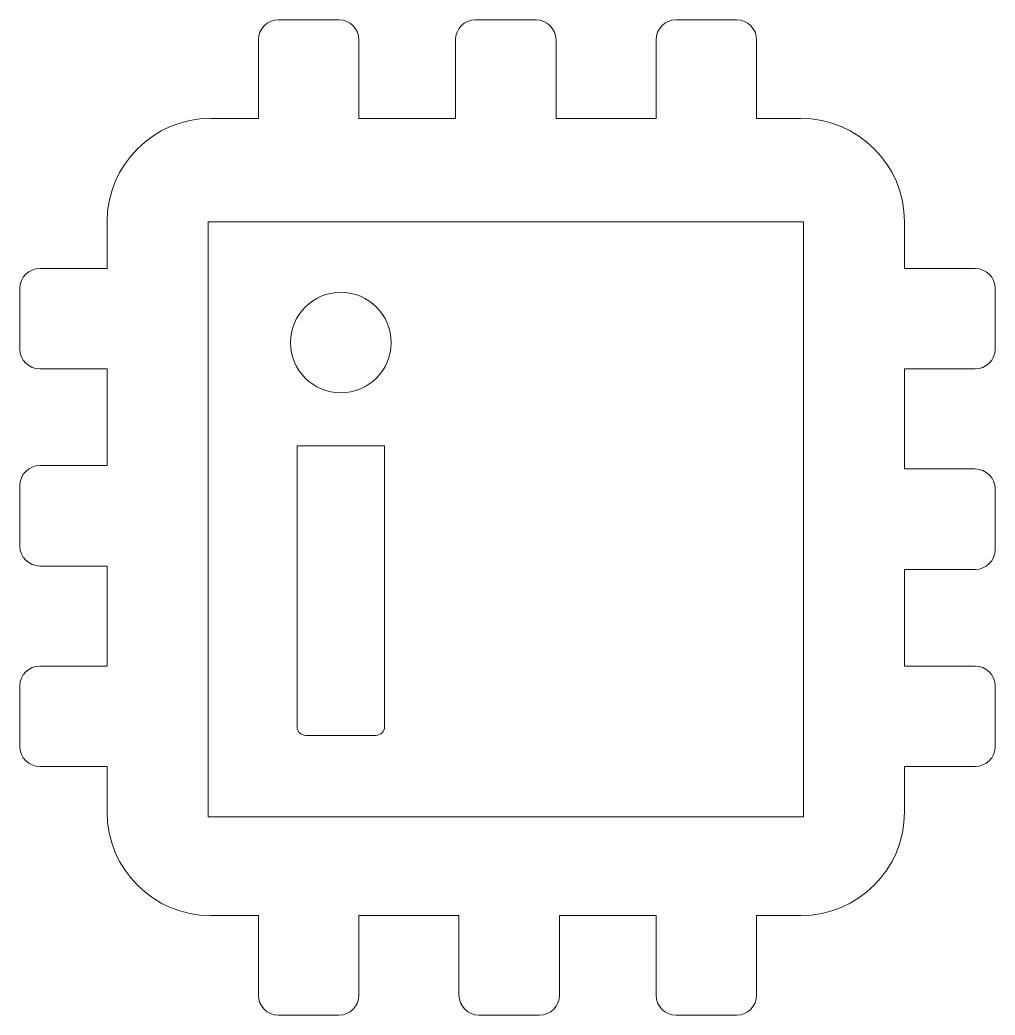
# Model space of a CAD drawing. Extents: x 115.9 to 172.6, y -309.3 to -251.5.
import ezdxf

# ---------------------------------------------------------------- set-up
doc = ezdxf.new("R2010")
doc.units = 0
doc.header["$MEASUREMENT"] = 0
doc.layers.add('Layer 1', color=7, linetype='Continuous', lineweight=0)

# ---------------------------------------------------------------- blocks, each defined once
blk = doc.blocks.new('Block_0')
at = {"layer": 'Layer 1'}
for points, knots in [([(171.44, -271.76), (172.079, -271.76), (172.598, -271.243), (172.598, -270.603), (172.598, -270.603), (172.598, -267.072), (172.598, -267.072), (172.598, -266.432), (172.079, -265.916), (171.44, -265.916), (171.44, -265.916), (167.332, -265.916), (167.332, -265.916), (167.332, -265.916), (167.332, -263.209), (167.332, -263.209), (167.332, -259.886), (164.637, -257.19), (161.311, -257.19), (161.311, -257.19), (158.736, -257.19), (158.736, -257.19), (158.736, -257.19), (158.736, -252.618), (158.736, -252.618), (158.736, -251.979), (158.217, -251.46), (157.578, -251.46), (157.578, -251.46), (154.048, -251.46), (154.048, -251.46), (153.409, -251.46), (152.89, -251.979), (152.89, -252.618), (152.89, -252.618), (152.89, -257.19), (152.89, -257.19), (152.89, -257.19), (147.073, -257.19), (147.073, -257.19), (147.073, -257.19), (147.073, -252.618), (147.073, -252.618), (147.073, -251.979), (146.556, -251.46), (145.917, -251.46), (145.917, -251.46), (142.385, -251.46), (142.385, -251.46), (141.745, -251.46), (141.229, -251.979), (141.229, -252.618), (141.229, -252.618), (141.229, -257.19), (141.229, -257.19), (141.229, -257.19), (135.614, -257.19), (135.614, -257.19), (135.614, -257.19), (135.614, -252.618), (135.614, -252.618), (135.614, -251.979), (135.094, -251.46), (134.455, -251.46), (134.455, -251.46), (130.926, -251.46), (130.926, -251.46), (130.286, -251.46), (129.767, -251.979), (129.767, -252.618), (129.767, -252.618), (129.767, -257.19), (129.767, -257.19), (129.767, -257.19), (126.99, -257.19), (126.99, -257.19), (123.665, -257.19), (120.969, -259.886), (120.969, -263.209), (120.969, -263.209), (120.969, -265.916), (120.969, -265.916), (120.969, -265.916), (117.063, -265.916), (117.063, -265.916), (116.424, -265.916), (115.905, -266.432), (115.905, -267.072), (115.905, -267.072), (115.905, -270.603), (115.905, -270.603), (115.905, -271.243), (116.424, -271.76), (117.063, -271.76), (117.063, -271.76), (120.969, -271.76), (120.969, -271.76), (120.969, -271.76), (120.969, -277.375), (120.969, -277.375), (120.969, -277.375), (117.063, -277.375), (117.063, -277.375), (116.424, -277.375), (115.905, -277.894), (115.905, -278.533), (115.905, -278.533), (115.905, -282.063), (115.905, -282.063), (115.905, -282.702), (116.424, -283.221), (117.063, -283.221), (117.063, -283.221), (120.969, -283.221), (120.969, -283.221), (120.969, -283.221), (120.969, -289.038), (120.969, -289.038), (120.969, -289.038), (117.063, -289.038), (117.063, -289.038), (116.424, -289.038), (115.905, -289.555), (115.905, -290.194), (115.905, -290.194), (115.905, -293.726), (115.905, -293.726), (115.905, -294.365), (116.424, -294.882), (117.063, -294.882), (117.063, -294.882), (120.969, -294.882), (120.969, -294.882), (120.969, -294.882), (120.969, -297.53), (120.969, -297.53), (120.969, -300.855), (123.665, -303.551), (126.99, -303.551), (126.99, -303.551), (129.767, -303.551), (129.767, -303.551), (129.767, -303.551), (129.767, -308.18), (129.767, -308.18), (129.767, -308.819), (130.286, -309.338), (130.926, -309.338), (130.926, -309.338), (134.455, -309.338), (134.455, -309.338), (135.094, -309.338), (135.614, -308.819), (135.614, -308.18), (135.614, -308.18), (135.614, -303.551), (135.614, -303.551), (135.614, -303.551), (141.43, -303.551), (141.43, -303.551), (141.43, -303.551), (141.43, -308.18), (141.43, -308.18), (141.43, -308.819), (141.949, -309.338), (142.589, -309.338), (142.589, -309.338), (146.118, -309.338), (146.118, -309.338), (146.758, -309.338), (147.277, -308.819), (147.277, -308.18), (147.277, -308.18), (147.277, -303.551), (147.277, -303.551), (147.277, -303.551), (152.89, -303.551), (152.89, -303.551), (152.89, -303.551), (152.89, -308.18), (152.89, -308.18), (152.89, -308.819), (153.409, -309.338), (154.048, -309.338), (154.048, -309.338), (157.578, -309.338), (157.578, -309.338), (158.217, -309.338), (158.736, -308.819), (158.736, -308.18), (158.736, -308.18), (158.736, -303.551), (158.736, -303.551), (158.736, -303.551), (161.311, -303.551), (161.311, -303.551), (164.637, -303.551), (167.332, -300.855), (167.332, -297.53), (167.332, -297.53), (167.332, -294.882), (167.332, -294.882), (167.332, -294.882), (171.44, -294.882), (171.44, -294.882), (172.079, -294.882), (172.598, -294.365), (172.598, -293.726), (172.598, -293.726), (172.598, -290.194), (172.598, -290.194), (172.598, -289.555), (172.079, -289.038), (171.44, -289.038), (171.44, -289.038), (167.332, -289.038), (167.332, -289.038), (167.332, -289.038), (167.332, -283.423), (167.332, -283.423), (167.332, -283.423), (171.44, -283.423), (171.44, -283.423), (172.079, -283.423), (172.598, -282.904), (172.598, -282.264), (172.598, -282.264), (172.598, -278.735), (172.598, -278.735), (172.598, -278.096), (172.079, -277.576), (171.44, -277.576), (171.44, -277.576), (167.332, -277.576), (167.332, -277.576), (167.332, -277.576), (167.332, -271.76), (167.332, -271.76), (167.332, -271.76), (171.44, -271.76), (171.44, -271.76)], [0, 0, 0, 0, 1, 1, 1, 2, 2, 2, 3, 3, 3, 4, 4, 4, 5, 5, 5, 6, 6, 6, 7, 7, 7, 8, 8, 8, 9, 9, 9, 10, 10, 10, 11, 11, 11, 12, 12, 12, 13, 13, 13, 14, 14, 14, 15, 15, 15, 16, 16, 16, 17, 17, 17, 18, 18, 18, 19, 19, 19, 20, 20, 20, 21, 21, 21, 22, 22, 22, 23, 23, 23, 24, 24, 24, 25, 25, 25, 26, 26, 26, 27, 27, 27, 28, 28, 28, 29, 29, 29, 30, 30, 30, 31, 31, 31, 32, 32, 32, 33, 33, 33, 34, 34, 34, 35, 35, 35, 36, 36, 36, 37, 37, 37, 38, 38, 38, 39, 39, 39, 40, 40, 40, 41, 41, 41, 42, 42, 42, 43, 43, 43, 44, 44, 44, 45, 45, 45, 46, 46, 46, 47, 47, 47, 48, 48, 48, 49, 49, 49, 50, 50, 50, 51, 51, 51, 52, 52, 52, 53, 53, 53, 54, 54, 54, 55, 55, 55, 56, 56, 56, 57, 57, 57, 58, 58, 58, 59, 59, 59, 60, 60, 60, 61, 61, 61, 62, 62, 62, 63, 63, 63, 64, 64, 64, 65, 65, 65, 66, 66, 66, 67, 67, 67, 68, 68, 68, 69, 69, 69, 70, 70, 70, 71, 71, 71, 72, 72, 72, 73, 73, 73, 74, 74, 74, 75, 75, 75, 76, 76, 76, 77, 77, 77, 78, 78, 78, 79, 79, 79, 80, 80, 80, 80]), ([(161.456, -297.806), (161.456, -297.806), (126.845, -297.806), (126.845, -297.806), (126.845, -297.806), (126.845, -263.195), (126.845, -263.195), (126.845, -263.195), (161.456, -263.195), (161.456, -263.195), (161.456, -263.195), (161.456, -297.806), (161.456, -297.806)], [0, 0, 0, 0, 1, 1, 1, 2, 2, 2, 3, 3, 3, 4, 4, 4, 4]), ([(137.486, -270.227), (137.486, -271.841), (136.176, -273.149), (134.562, -273.149), (132.948, -273.149), (131.64, -271.841), (131.64, -270.227), (131.64, -268.613), (132.948, -267.303), (134.562, -267.303), (136.176, -267.303), (137.486, -268.613), (137.486, -270.227)], [0, 0, 0, 0, 1, 1, 1, 2, 2, 2, 3, 3, 3, 4, 4, 4, 4]), ([(137.11, -276.232), (137.11, -276.232), (137.11, -292.563), (137.11, -292.563), (137.11, -292.842), (136.883, -293.068), (136.602, -293.068), (136.602, -293.068), (132.521, -293.068), (132.521, -293.068), (132.243, -293.068), (132.016, -292.842), (132.016, -292.563), (132.016, -292.563), (132.016, -276.232), (132.016, -276.232), (132.016, -276.232), (137.11, -276.232), (137.11, -276.232)], [0, 0, 0, 0, 1, 1, 1, 2, 2, 2, 3, 3, 3, 4, 4, 4, 5, 5, 5, 6, 6, 6, 6])]:
    blk.add_open_spline(points, degree=3, knots=knots, dxfattribs=at)

msp = doc.modelspace()

# ---------------------------------------------------------------- block references
at = {"layer": 'Layer 1'}
msp.add_blockref('Block_0', (0, 0), dxfattribs=at)

doc.saveas('drawing.dxf')
